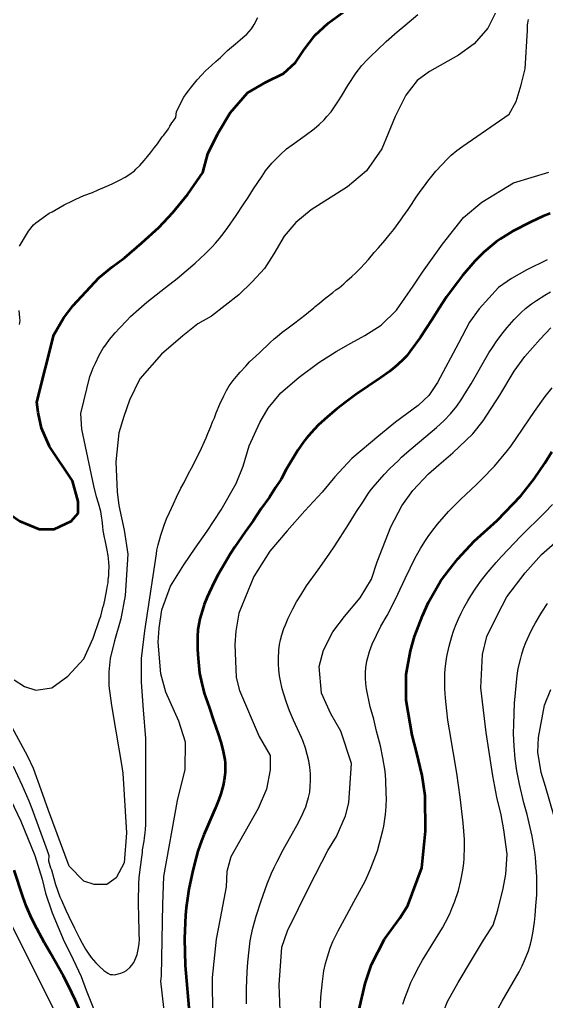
# Model space of a CAD drawing. Header units: metres. Extents: x 552626 to 559174, y 1843804 to 1852371.
# Drawn here: x 557543 to 557821, y 1850139 to 1850657 of the extents above; entities that cross this region are included whole.
import ezdxf

# ---------------------------------------------------------------- set-up
doc = ezdxf.new("R2010")
doc.units = ezdxf.units.M
doc.header["$LTSCALE"] = 6.8
doc.layers.add('1', color=7, linetype='Continuous', lineweight=25)
doc.layers.add('2', color=7, linetype='Continuous', lineweight=53)

msp = doc.modelspace()

# ---------------------------------------------------------------- linework, layer by layer
at = {"layer": '1'}
for points in [[(557798.19, 1850669.33), (557789.82, 1850652.68), (557782.68, 1850644.27), (557774.35, 1850638.43), (557759.14, 1850629.74), (557752.61, 1850625), (557746.69, 1850617.25), (557741.03, 1850606.06), (557737.31, 1850597.01), (557733.87, 1850588.9), (557725.82, 1850577.3), (557715.72, 1850568.94), (557696.55, 1850556.71), (557688.44, 1850549.99), (557682.32, 1850542.86), (557676.96, 1850533.5), (557671.94, 1850525.72), (557665.53, 1850518.81), (557658.36, 1850511.81), (557643.96, 1850500.64), (557636.83, 1850496.61), (557628.82, 1850490.29), (557617.59, 1850480.51), (557606.21, 1850467.63), (557600.7, 1850456.32), (557597.71, 1850447.62), (557595.09, 1850439.09), (557593.51, 1850423.73), (557594.16, 1850407.99), (557595.12, 1850400.77), (557597.9, 1850387.72), (557599.87, 1850375.08), (557598.4, 1850353.18), (557596.07, 1850340.95), (557592.79, 1850329.26), (557590.51, 1850320), (557589.77, 1850312.97), (557589.71, 1850305.63), (557591.16, 1850295.25), (557593.5, 1850281.63), (557596.38, 1850264), (557597.2, 1850259.48), (557599.01, 1850227.94), (557597.8, 1850212.17), (557593.57, 1850204.29), (557588.73, 1850200.65), (557582.08, 1850200.65), (557576.63, 1850202.47), (557568.77, 1850210.35), (557557.93, 1850239.74), (557554.11, 1850250.62), (557549.98, 1850261.97), (557546.93, 1850268.31), (557538.5, 1850283.93)], [(557539.71, 1850308.8), (557545.15, 1850305.16), (557551.2, 1850303.34), (557559.67, 1850304.55), (557568.13, 1850310.62), (557576.6, 1850319.72), (557581.44, 1850330.63), (557584.86, 1850340.49), (557585.47, 1850342.26), (557586.67, 1850346.87), (557587.05, 1850348.37), (557587.78, 1850351.56), (557588.68, 1850356.41), (557588.99, 1850358.45), (557589.37, 1850359.96), (557589.38, 1850361.42), (557589.75, 1850363.74), (557589.83, 1850365.49), (557589.94, 1850368.51), (557589.85, 1850370.87), (557589.35, 1850374.38), (557588.94, 1850377.16), (557587.78, 1850382.5), (557587.54, 1850383.84), (557586.84, 1850387.5), (557586.6, 1850389.67), (557586.22, 1850392.91), (557585.97, 1850395.07), (557585.51, 1850397.57), (557584.37, 1850401.91), (557583.33, 1850405.35), (557581.85, 1850411.12), (557575.53, 1850440.96), (557574.94, 1850449.27), (557579.77, 1850468.84), (557580.39, 1850470.52), (557581.51, 1850473.29), (557582.69, 1850475.9), (557584.74, 1850480.01), (557586.83, 1850483.69), (557588.1, 1850485.59), (557590.15, 1850488.3), (557593.11, 1850491.85), (557595.34, 1850494.33), (557599.23, 1850498.38), (557601.29, 1850500.41), (557605.62, 1850504.33), (557609.84, 1850507.95), (557619.68, 1850515.84), (557625.8, 1850520.6), (557635.32, 1850528.56), (557640.68, 1850533.54), (557644.33, 1850537.19), (557646.12, 1850539.15), (557648.15, 1850541.56), (557650.74, 1850544.84), (557652.68, 1850547.48), (557657.03, 1850553.77), (557660.65, 1850559.43), (557663.31, 1850563.34), (557666.13, 1850567.91), (557670.65, 1850574.54), (557672.58, 1850577.3), (557675.79, 1850581.3), (557677.7, 1850583.37), (557680.17, 1850585.83), (557683.66, 1850588.99), (557686.5, 1850591.12), (557693.37, 1850595.93), (557698.18, 1850599.48), (557700.9, 1850601.83), (557703.44, 1850604.3), (557704.96, 1850605.92), (557707.1, 1850608.48), (557711.13, 1850614.22), (557712.7, 1850616.65), (557716.04, 1850622.31), (557720.36, 1850628.99), (557723.45, 1850632.84), (557726.03, 1850635.77), (557728.08, 1850637.86), (557731.42, 1850641.08), (557736.19, 1850645.54), (557742.06, 1850650.72), (557746.13, 1850654.01), (557752.94, 1850659.76)], [(557643.95, 1850632.94), (557646.26, 1850635.03), (557648.66, 1850637.22), (557652.45, 1850640.76), (557656.6, 1850644.34), (557659.1, 1850646.45), (557660.52, 1850647.62), (557662.59, 1850649.41), (557665.08, 1850652.34), (557666.48, 1850654.51), (557668.51, 1850658.3)], [(557690.96, 1850499.34), (557693.21, 1850501.15), (557695.23, 1850502.66), (557697.97, 1850505.07), (557698.8, 1850505.72), (557701.06, 1850507.53), (557702.48, 1850508.7), (557704.4, 1850510.28), (557708.09, 1850513.08), (557709.67, 1850514.45), (557711.44, 1850515.66), (557713.94, 1850517.77), (557715.5, 1850519.32), (557718.15, 1850521.63), (557719.97, 1850523.3), (557722.84, 1850526.09), (557724.78, 1850528.32), (557726.89, 1850530.57), (557729.94, 1850534.21), (557732.11, 1850536.74), (557735.5, 1850540.6), (557737.68, 1850543.13), (557740.31, 1850546.44), (557744.02, 1850551.52), (557745.03, 1850553.01), (557747.86, 1850556.98), (557749.57, 1850559.55), (557752.14, 1850563.41), (557754.63, 1850567.16), (557756.47, 1850569.47), (557758.28, 1850571.96), (557762.53, 1850577.1), (557768.79, 1850583.76), (557770.58, 1850585.6), (557773.58, 1850588.14), (557776.7, 1850590.41), (557801.25, 1850607.25), (557804.8, 1850613.91), (557807.46, 1850622.79), (557809.68, 1850631.23), (557810.82, 1850651.55), (557810.79, 1850652.44), (557810.88, 1850654.35), (557811.31, 1850657.26)], [(557542.53, 1850537.54), (557547.27, 1850545.57), (557550, 1850548.8), (557551.23, 1850549.95), (557558.33, 1850554.96), (557559.78, 1850555.77), (557566.12, 1850559.42), (557570.54, 1850561.48), (557572.36, 1850562.32), (557576.52, 1850564.26), (557581.16, 1850565.98), (557584.11, 1850567.23), (557588.63, 1850569.21), (557591.49, 1850570.54), (557595.73, 1850572.58), (557598.31, 1850573.97), (557600.35, 1850575.3), (557603.3, 1850577.38), (557604.02, 1850578.28), (557606.18, 1850580.17), (557608.43, 1850582.8), (557610.1, 1850584.91), (557611.8, 1850586.84), (557613.93, 1850589.73), (557615.45, 1850591.64), (557617.96, 1850595.21), (557618.59, 1850596.02), (557620.35, 1850598.23), (557621.2, 1850599.51), (557622.04, 1850600.98), (557623.04, 1850602.64), (557623.83, 1850603.65), (557625.09, 1850605.43), (557625.47, 1850608.64), (557626.53, 1850610.59), (557627.92, 1850613.58), (557629.45, 1850616.13), (557630.61, 1850617.99), (557631.8, 1850619.5), (557632.82, 1850620.99), (557634.99, 1850623.52), (557636.43, 1850625.32), (557638.94, 1850628.08), (557640.82, 1850630.03), (557643.95, 1850632.94)], [(557630.18, 1850275.81), (557626.72, 1850286.86), (557619.95, 1850302.16), (557617.29, 1850311.88), (557615.76, 1850328.55), (557616.32, 1850335.95), (557617.78, 1850345.63), (557622.39, 1850358.12), (557629.32, 1850369.46), (557635.27, 1850378.12), (557641.7, 1850387.09), (557649.02, 1850398.35), (557657.07, 1850412.26), (557660.65, 1850421.41), (557663.91, 1850432.21), (557669.56, 1850444.56), (557673.96, 1850452.14), (557680.51, 1850460.09), (557690.21, 1850468.53), (557700.65, 1850476.16), (557709.89, 1850481.98), (557717.6, 1850486.47), (557724.87, 1850490.39), (557733.62, 1850495.9), (557741.72, 1850503.77), (557750.42, 1850516.47), (557755.36, 1850523.86), (557765.89, 1850538.57), (557777.12, 1850552.72), (557786.74, 1850560.77), (557803.44, 1850571.04), (557822.11, 1850576.6)], [(557821.25, 1850530.43), (557810.55, 1850525.08), (557802.47, 1850520.43), (557795.54, 1850515.77), (557785.4, 1850504.45), (557780.29, 1850497.43), (557774.35, 1850486.46), (557763.36, 1850465.65), (557758.76, 1850458.69), (557753.05, 1850453.54), (557741.21, 1850444.72), (557732.26, 1850437.52), (557718.08, 1850425.47), (557709.03, 1850415.82), (557702.38, 1850407.72), (557693.21, 1850397.93), (557683.88, 1850387.34), (557674.7, 1850376.64), (557666.34, 1850363.2), (557658.4, 1850343.9), (557656.79, 1850334.33), (557656.31, 1850327.33), (557657.03, 1850309.92), (557658.72, 1850303.04), (557669.08, 1850278.9), (557674.99, 1850268.83), (557674.99, 1850261.17), (557673.07, 1850250.96), (557668.61, 1850240.74), (557654.13, 1850215.33), (557652.07, 1850207.5), (557651.71, 1850199.49), (557648.61, 1850182.8), (557646.39, 1850171.87), (557644.35, 1850151.58), (557644.48, 1850131.4)], [(557679.97, 1850327.38), (557680.45, 1850329.9), (557681.13, 1850332.51), (557682.2, 1850335.74), (557683, 1850337.8), (557684.49, 1850341.26), (557686.86, 1850346.27), (557688.91, 1850349.91), (557691.13, 1850353.48), (557694.23, 1850358.24), (557700.39, 1850366.82), (557706.06, 1850375), (557709.07, 1850379.49), (557716.41, 1850390.7), (557720.56, 1850397.5), (557723.83, 1850402.44), (557726.93, 1850407.31), (557727.75, 1850408.44), (557729.34, 1850410.4), (557735.16, 1850417.12), (557738.04, 1850420.05), (557742.67, 1850424.52), (557744.37, 1850426.14), (557747.19, 1850428.63), (557762.75, 1850441.83), (557766.84, 1850445.62), (557770.22, 1850449.16), (557773.5, 1850453.22), (557776.18, 1850457.07), (557777.82, 1850459.59), (557781.09, 1850464.95), (557790.51, 1850481.21), (557792.32, 1850484.13), (557794.68, 1850487.63), (557797.96, 1850492.04), (557800.07, 1850494.64), (557803.76, 1850498.8), (557807.54, 1850502.61), (557809.86, 1850504.68), (557813.03, 1850507.18), (557815.57, 1850508.92), (557820.07, 1850511.75), (557823.08, 1850513.5)], [(557542.62, 1850496.21), (557542.91, 1850498.43), (557542.85, 1850499.79), (557542.41, 1850503.58)], [(557558.16, 1850215.99), (557557.94, 1850213.15), (557559, 1850209.53), (557559.4, 1850208.39), (557560.66, 1850203.79), (557561.55, 1850200.79), (557563.96, 1850194.13), (557564.71, 1850192.39), (557567.13, 1850187.19), (557568.6, 1850183.9), (557571.61, 1850177.58), (557574.21, 1850172.4), (557575.61, 1850169.82), (557577.44, 1850166.57), (557578.87, 1850164.45), (557580.4, 1850162.25), (557582.91, 1850159.44), (557584.68, 1850157.54), (557587.13, 1850155.27), (557588.12, 1850154.65), (557589.2, 1850153.95), (557590.47, 1850153.28), (557591.75, 1850153.24), (557592.95, 1850153.1), (557594.73, 1850153.49), (557596.15, 1850153.84), (557597.89, 1850154.58), (557599.17, 1850155.37), (557600.83, 1850156.84), (557601.96, 1850158.06), (557602.98, 1850159.55), (557604.07, 1850161.96), (557604.69, 1850163.76), (557605.3, 1850166.39), (557605.77, 1850169.45), (557605.94, 1850171.94), (557605.83, 1850174.48), (557605.81, 1850178.58), (557605.6, 1850181.21), (557605.55, 1850185.67), (557605.4, 1850188.58), (557605.44, 1850192.96), (557605.45, 1850194.42), (557605.54, 1850198.45), (557605.61, 1850201.01), (557605.86, 1850204.42), (557606.52, 1850209.79), (557606.73, 1850211.09), (557607.18, 1850215.16), (557607.53, 1850217.66), (557607.57, 1850218.94), (557608.41, 1850223.51), (557608.67, 1850225.28), (557608.9, 1850228.04), (557609.07, 1850229.7), (557609.32, 1850232.29), (557609.26, 1850277.69), (557608.14, 1850292.9), (557607.01, 1850307.54), (557607.01, 1850319.92), (557608.7, 1850334.56), (557614.85, 1850375.24), (557615.19, 1850377.11), (557615.78, 1850379.91), (557617.2, 1850385), (557618.96, 1850390.32), (557620.21, 1850393.75), (557621.76, 1850396.94), (557623.97, 1850401.57), (557625.58, 1850405.04), (557627.86, 1850409.78), (557629.51, 1850412.89), (557631.9, 1850417.54), (557633.39, 1850420.45), (557635.48, 1850424.52), (557636.73, 1850427.13), (557637.89, 1850429), (557641.14, 1850436.4), (557642.06, 1850438.78), (557643.64, 1850442.44), (557644.56, 1850444.82), (557645.49, 1850447.03), (557646.38, 1850449.59), (557648.41, 1850454.21), (557650.45, 1850458.64), (557651.97, 1850461.37), (557653.32, 1850463.9), (557655.37, 1850466.69), (557658.1, 1850469.92), (557659.06, 1850471.13), (557662.07, 1850474.3), (557664.11, 1850476.45), (557667.4, 1850479.57), (557669.46, 1850481.54), (557674.72, 1850486.53), (557677.04, 1850488.62), (557678.62, 1850489.98), (557681.29, 1850492.12), (557683.83, 1850493.87), (557687.34, 1850496.64), (557690.96, 1850499.34)], [(557803.83, 1850471.59), (557809.51, 1850479.31), (557817.46, 1850488.46), (557823.19, 1850494.51)], [(557680.19, 1850133.96), (557679.64, 1850147.79), (557681.09, 1850167.63), (557684.07, 1850176.33), (557695.78, 1850199.79), (557705.45, 1850218.65), (557709.99, 1850226.12), (557714.66, 1850236.94), (557716.58, 1850243.72), (557717.92, 1850264.58), (557712.35, 1850281.69), (557706.93, 1850290.84), (557702.09, 1850301.6), (557700.85, 1850315.73), (557703.08, 1850324.34), (557708.01, 1850334.04), (557714.16, 1850342.08), (557722.53, 1850352.04), (557728.48, 1850361.85), (557731.55, 1850370.95), (557738.67, 1850389.52), (557744.47, 1850400.6), (557750.37, 1850408.61), (557758.49, 1850417.38), (557763.98, 1850422.26), (557771.49, 1850428.52), (557782.03, 1850438.61), (557787.42, 1850445.4), (557796.29, 1850458.89), (557803.83, 1850471.59)], [(557735.55, 1850235.25), (557735.82, 1850237.71), (557736.17, 1850241.89), (557736.34, 1850246.17), (557736.3, 1850248.82), (557736, 1850256), (557735.63, 1850260.52), (557734.52, 1850267.51), (557733.3, 1850273.88), (557731.17, 1850281.63), (557729.62, 1850287.9), (557727.73, 1850294.51), (557725.83, 1850303.91), (557725.4, 1850306.74), (557725.25, 1850309.65), (557725.3, 1850312.54), (557725.48, 1850315.29), (557725.96, 1850318.53), (557726.5, 1850320.59), (557727.48, 1850323.71), (557728.84, 1850327.57), (557733.4, 1850336.97), (557736.7, 1850342.68), (557741.33, 1850351.6), (557742.46, 1850353.92), (557746.23, 1850362.18), (557751.54, 1850373.08), (557754.32, 1850377.98), (557756.6, 1850381.64), (557758.38, 1850384.32), (557760.26, 1850386.93), (557763.35, 1850390.84), (557766.76, 1850394.94), (557769.18, 1850397.59), (557775.47, 1850403.84), (557783.9, 1850411.76), (557786.73, 1850414.54), (557793.46, 1850421.5), (557797.02, 1850425.61), (557800.3, 1850429.7), (557802.15, 1850432.25), (557814.53, 1850450.41), (557820.24, 1850458.26), (557823.94, 1850462.9)], [(557744.95, 1850137.54), (557746.04, 1850140.78), (557748.1, 1850146.23), (557749.27, 1850149.02), (557750.59, 1850151.74), (557753.54, 1850157.33), (557755.48, 1850160.77), (557764.64, 1850175.56), (557765.99, 1850177.86), (557767.58, 1850180.75), (557769.8, 1850185.28), (557770.95, 1850187.97), (557772.28, 1850191.44), (557774.33, 1850197.51), (557775.67, 1850202.74), (557776.78, 1850208.3), (557777.23, 1850212.03), (557777.41, 1850214.42), (557777.65, 1850220.77), (557777.54, 1850224.54), (557776.96, 1850233.17), (557775.35, 1850246.87), (557773.61, 1850259.53), (557769.61, 1850282.35), (557768.85, 1850287.35), (557768.19, 1850292.44), (557767.52, 1850298.99), (557767.26, 1850304.04), (557767.21, 1850308.9), (557767.27, 1850311.83), (557767.43, 1850314.6), (557767.89, 1850318.6), (557768.28, 1850320.98), (557769.43, 1850326.55), (557770.87, 1850331.53), (557771.83, 1850334.4), (557772.9, 1850337.26), (557774.49, 1850340.98), (557775.85, 1850343.86), (557777.3, 1850346.72), (557779.31, 1850350.34), (557780.88, 1850352.96), (557783.57, 1850357.16), (557786.52, 1850361.32), (557790.08, 1850365.76), (557794.31, 1850370.7), (557797.17, 1850373.89), (557807.3, 1850384.5), (557819.88, 1850396.87), (557824.06, 1850401.17)], [(557764.72, 1850129.14), (557768.61, 1850138.97), (557774.27, 1850149.01), (557781.28, 1850160.75), (557787.65, 1850171.38), (557792.67, 1850179.16), (557795.1, 1850187.15), (557798.02, 1850198.68), (557799.34, 1850206.16), (557800.07, 1850216.66), (557798.32, 1850229.58), (557796.91, 1850237.39), (557794.68, 1850246.77), (557792.6, 1850258.11), (557789.08, 1850280.98), (557786.25, 1850304.45), (557787.17, 1850322.17), (557789.31, 1850331.55), (557794.94, 1850343), (557799.9, 1850352.44), (557809.62, 1850365.26), (557818.16, 1850374.86), (557825.3, 1850380.95)], [(557808.96, 1850243.88), (557806.61, 1850253.58), (557805.23, 1850260.77), (557804.34, 1850267.03), (557803.8, 1850273.74), (557803.5, 1850280.47), (557803.56, 1850285.25), (557803.93, 1850296.46), (557805.38, 1850310.99), (557806, 1850314.65), (557807.27, 1850320.13), (557807.82, 1850322.25), (557808.81, 1850325.33), (557809.96, 1850328.34), (557811.7, 1850332.32), (557813.31, 1850335.55), (557815.11, 1850338.87), (557818.47, 1850344.48), (557821.49, 1850348.93)], [(557662.51, 1850137.73), (557662.4, 1850141.68), (557662.41, 1850145.86), (557662.74, 1850154.54), (557663.14, 1850159.78), (557663.82, 1850166.27), (557664.48, 1850170.9), (557664.96, 1850173.67), (557665.82, 1850177.66), (557667.53, 1850183.96), (557670.2, 1850192.09), (557673.42, 1850201.1), (557675.71, 1850206.68), (557677.07, 1850209.71), (557678.61, 1850212.86), (557682.03, 1850219.41), (557688.96, 1850231.85), (557691.63, 1850237.02), (557692.74, 1850239.39), (557693.72, 1850241.71), (557694.39, 1850243.57), (557695.29, 1850246.69), (557695.83, 1850249.47), (557696.15, 1850252.45), (557696.27, 1850255.64), (557696.21, 1850259.05), (557695.91, 1850262.56), (557695.32, 1850266.04), (557694.54, 1850269.4), (557693.67, 1850272.58), (557692.45, 1850276.17), (557691.54, 1850278.31), (557687.26, 1850287.41), (557685.2, 1850292.42), (557683.56, 1850296.68), (557682.09, 1850301.12), (557681.35, 1850303.97), (557680.43, 1850308.26), (557679.95, 1850310.87), (557679.51, 1850314.05), (557679.32, 1850317.1), (557679.31, 1850319.93), (557679.59, 1850324.4), (557679.97, 1850327.38)], [(557829.17, 1850221.93), (557820.39, 1850252.43), (557818.13, 1850259.76), (557816.37, 1850270.61), (557816.65, 1850278.23), (557819.84, 1850295.32), (557823.25, 1850303.68)], [(557572.28, 1850111.6), (557531.78, 1850192.27), (557527.13, 1850207.04), (557519.91, 1850228.46), (557517.32, 1850235.36), (557513.27, 1850244.8), (557508.39, 1850252.6), (557499.92, 1850261.4), (557480.29, 1850273.29), (557467.44, 1850276.57), (557458.86, 1850277.39), (557445.15, 1850275.81), (557431.03, 1850272.26), (557417.48, 1850267.11), (557403.36, 1850261.24), (557389.31, 1850254.87), (557381.01, 1850249.39), (557363.57, 1850243.58)], [(557622.6, 1850101.78), (557617.15, 1850149.7), (557617.5, 1850152.53), (557618.2, 1850190.31), (557618.84, 1850204.99), (557626, 1850244.98), (557630.03, 1850261.39), (557630.18, 1850275.81)], [(557539.31, 1850263.09), (557543.89, 1850253.26), (557547.47, 1850244.79), (557549.03, 1850240.9), (557557.15, 1850218.66), (557558.16, 1850215.99)], [(557538.02, 1850245.17), (557543.28, 1850234.07), (557550.63, 1850216.01), (557554.51, 1850203.47), (557556.37, 1850196.22), (557559.88, 1850185.82), (557566.26, 1850170.61), (557569.58, 1850164.05), (557575.19, 1850152.22), (557577.73, 1850144.94), (557587.24, 1850121.19)], [(557794.21, 1850132.91), (557797.55, 1850139.09), (557806.38, 1850154.55), (557808.06, 1850157.85), (557809.33, 1850160.63), (557811.32, 1850165.67), (557812.44, 1850169.2), (557813.04, 1850171.51), (557813.72, 1850175.1), (557814.58, 1850180.91), (557814.98, 1850184.41), (557815.27, 1850189.48), (557815.75, 1850195.21), (557815.71, 1850200.33), (557815.79, 1850204.7), (557815.06, 1850214.92), (557814.67, 1850217.69), (557813.24, 1850226.28), (557810.62, 1850237.57), (557808.96, 1850243.88)], [(557701.3, 1850133.51), (557701.75, 1850141.32), (557702.54, 1850149.5), (557703.36, 1850155.08), (557704.23, 1850158.98), (557705.25, 1850162.62), (557706.72, 1850167.17), (557708.1, 1850170.54), (557709.11, 1850172.7), (557710.84, 1850176.17), (557714.15, 1850182.45), (557719.23, 1850191.49), (557725.05, 1850202.47), (557726.61, 1850205.64), (557728.1, 1850209.26), (557731.57, 1850218.5), (557732.78, 1850222.56), (557734.45, 1850229.12), (557734.97, 1850231.53), (557735.55, 1850235.25)]]:
    msp.add_lwpolyline(points, dxfattribs=at)
at = {"layer": '2'}
for points in [[(557521.22, 1850407.26), (557542.74, 1850392.5), (557553.02, 1850388.26), (557560.88, 1850388.26), (557569.95, 1850392.5), (557573.58, 1850396.75), (557573.58, 1850402.81), (557570.55, 1850413.73), (557558.46, 1850431.93), (557554.18, 1850441.56), (557552.4, 1850449.87), (557551.81, 1850455.21), (557560.73, 1850490.83), (557565.89, 1850499.65), (557570.91, 1850506.27), (557584.54, 1850520.82), (557591.35, 1850526.49), (557597.99, 1850531.37), (557607.11, 1850539.36), (557616.08, 1850547.47), (557623.52, 1850555.39), (557631.42, 1850565.05), (557639.36, 1850576.5), (557642.09, 1850586.33), (557647.41, 1850597.1), (557653.75, 1850607.99), (557662.96, 1850618.44), (557672.73, 1850624.06), (557681.97, 1850628.72), (557688.39, 1850634.47), (557692.88, 1850641.29), (557698.58, 1850648.76), (557705.55, 1850655.22), (557713.96, 1850661.46)], [(557822.81, 1850554.88), (557819.2, 1850553.38), (557812.45, 1850550.29), (557803.08, 1850545.41), (557796.54, 1850541.38), (557794.39, 1850539.91), (557792.2, 1850538.19), (557787.78, 1850534.37), (557785.5, 1850532.19), (557783.08, 1850529.6), (557776.59, 1850522.07), (557773.9, 1850518.65), (557770.03, 1850513.51), (557768.05, 1850510.76), (557764.12, 1850504.87), (557760.31, 1850498.69), (557754.43, 1850489.6), (557748.95, 1850482.09), (557747.05, 1850479.78), (557745.41, 1850477.99), (557742.14, 1850474.87), (557739.89, 1850472.97), (557737.97, 1850471.47), (557733.22, 1850468.14), (557720.21, 1850459.29), (557715.23, 1850455.66), (557709.98, 1850451.55), (557705.26, 1850447.57), (557700.34, 1850443.07), (557696.54, 1850439.07), (557694.2, 1850436.28), (557692.8, 1850434.48), (557689.63, 1850429.96), (557683.46, 1850419.68), (557680.69, 1850414.67), (557677.75, 1850410.29), (557674.53, 1850405.08), (557670.25, 1850399.07), (557665.93, 1850392.68), (557661.75, 1850386.82), (557656.36, 1850378.88), (557654.09, 1850375.44), (557649.19, 1850367.29), (557647.47, 1850364.26), (557645.8, 1850361.02), (557642.72, 1850354.66), (557641.66, 1850352.27), (557640.18, 1850348.51), (557639.15, 1850345.55), (557637.85, 1850340.98), (557637.23, 1850338.09), (557636.82, 1850335.24), (557636.59, 1850331.46)], [(557721.73, 1850133.97), (557725.2, 1850148.52), (557728.55, 1850158.55), (557735.25, 1850171.92), (557743.36, 1850183.01), (557747.74, 1850189.69), (557754.97, 1850209.55), (557756.99, 1850228.94), (557756.78, 1850247.57), (557755.3, 1850258.2), (557752.32, 1850270.72), (557750.03, 1850279.45), (557746.74, 1850297.98), (557746.86, 1850311.5), (557749.02, 1850324.09), (557751.25, 1850331.55), (557755.38, 1850342.57), (557758.55, 1850349.75), (557764.99, 1850360.78), (557769.57, 1850366.83), (557774.06, 1850372.49), (557782.64, 1850381.83), (557794.76, 1850392.74), (557807.41, 1850405.77), (557814.34, 1850414.8), (557819.96, 1850423.03), (557823.63, 1850429.11)], [(557636.59, 1850331.46), (557636.52, 1850328.26), (557636.57, 1850324.79), (557636.89, 1850319.96), (557637.21, 1850316.14), (557637.7, 1850312.31), (557638.84, 1850306.78), (557639.54, 1850303.89), (557640.19, 1850301.6), (557642.83, 1850294.22), (557645.12, 1850287.17), (557647.56, 1850280.25), (557648.87, 1850275.9), (557649.9, 1850271.78), (557650.48, 1850269.1), (557650.94, 1850266.45), (557651.11, 1850265.01), (557651.27, 1850262.47), (557651.22, 1850259.92), (557651.1, 1850258.47), (557650.7, 1850255.76), (557650.12, 1850252.97), (557648.92, 1850248.53), (557647.94, 1850245.63), (557646.11, 1850241.11), (557641.62, 1850231.02), (557639.9, 1850226.96), (557638.63, 1850223.78), (557636.75, 1850218.29), (557635.82, 1850214.97), (557634.13, 1850208.12), (557631.95, 1850198.18), (557631.4, 1850194.56), (557630.61, 1850188.41), (557630.25, 1850184.58), (557629.78, 1850172.14), (557630.13, 1850158.01), (557632.38, 1850131.5)], [(557558.95, 1850164.53), (557555.81, 1850169.91), (557550.36, 1850180.14), (557548.42, 1850184.11), (557547.1, 1850187.03), (557546.11, 1850189.39), (557544.3, 1850194.29), (557539.79, 1850208.22)], [(557577.62, 1850126.93), (557571.9, 1850139.9), (557568.46, 1850147.19), (557565.82, 1850152.39), (557558.95, 1850164.53)]]:
    msp.add_lwpolyline(points, dxfattribs=at)

doc.saveas('drawing.dxf')
